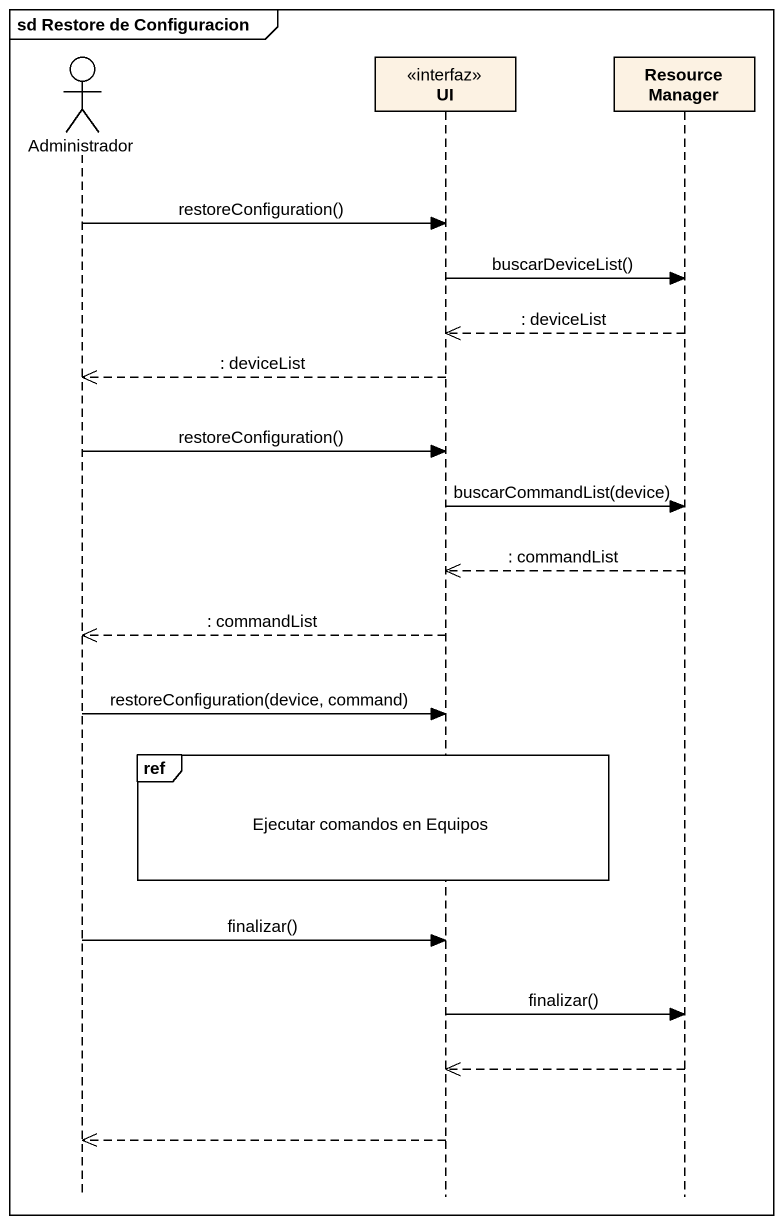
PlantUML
@startuml
mainframe sd Restore de Configuracion
hide footbox
actor Administrador
participant UI <<interfaz>>
participant "Resource Manager" as Resource_Manager

Administrador -> UI : restoreConfiguration()
UI -> Resource_Manager : buscarDeviceList()
Resource_Manager -->> UI : : deviceList
UI -->> Administrador : : deviceList
Administrador -> UI : restoreConfiguration()
UI -> Resource_Manager : buscarCommandList(device)
Resource_Manager -->> UI : : commandList
UI -->> Administrador : : commandList
Administrador -> UI : restoreConfiguration(device, command)
ref over UI : Ejecutar comandos en Equipos
Administrador -> UI : finalizar()
UI -> Resource_Manager : finalizar()
Resource_Manager -->> UI
UI -->> Administrador
@enduml
